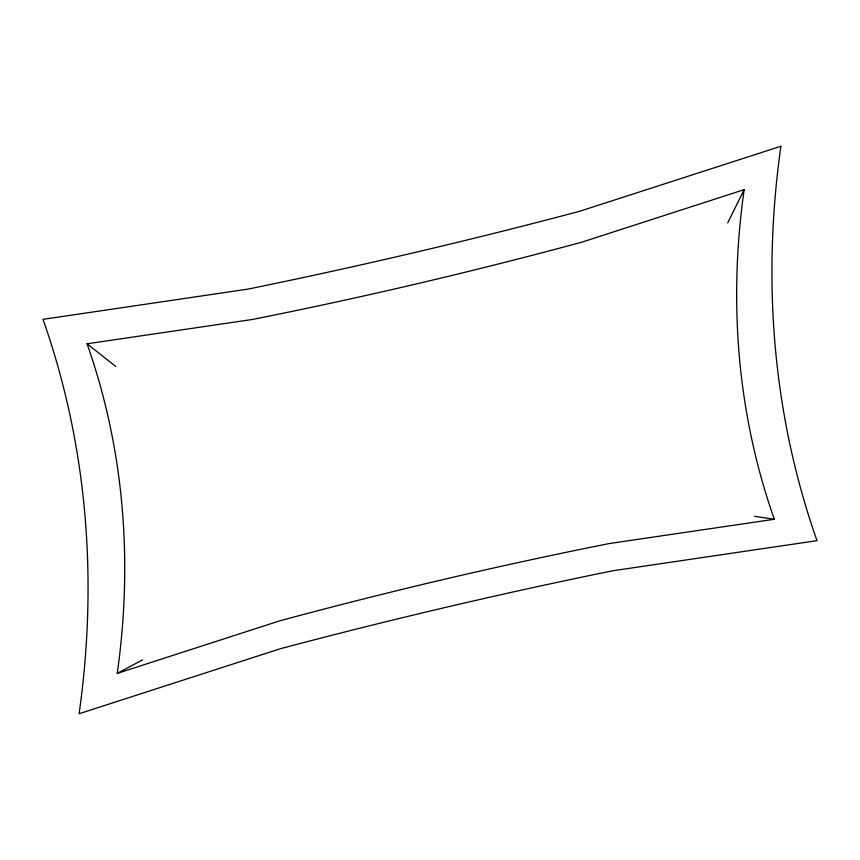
<?xml version="1.0" encoding="UTF-8"?>
<svg xmlns="http://www.w3.org/2000/svg" width="860" height="860" viewBox="0 0 860 860"><rect width="100%" height="100%" fill="white"/><g stroke="black" fill="none" stroke-linecap="round" stroke-linejoin="round"><path stroke-width="1.29" d="M727.7 222.933L744.147 189.662L581.704 242.208A3938.037 2972.074 -24.4 0 1 252.098 319.522L87.064 343.796A1129.126 852.163 -24.4 0 1 117.239 673.391L279.683 620.855A3938.037 2972.074 -24.4 0 1 609.299 543.541L774.333 519.268A1129.126 852.163 -24.4 0 1 744.147 189.662M117.239 673.391L142.642 659.856M754.564 516.322L774.333 519.268M87.064 343.796L115.778 366.467M780.891 146.275L579.522 211.313A4601.065 3472.476 -24.4 0 1 247.562 289.175L43 319.35A1352.425 1020.691 -24.4 0 1 79.109 713.725L280.478 648.687A4601.065 3472.476 -24.4 0 1 612.438 570.825L817 540.65A1352.425 1020.691 -24.4 0 1 780.891 146.275"/></g></svg>
